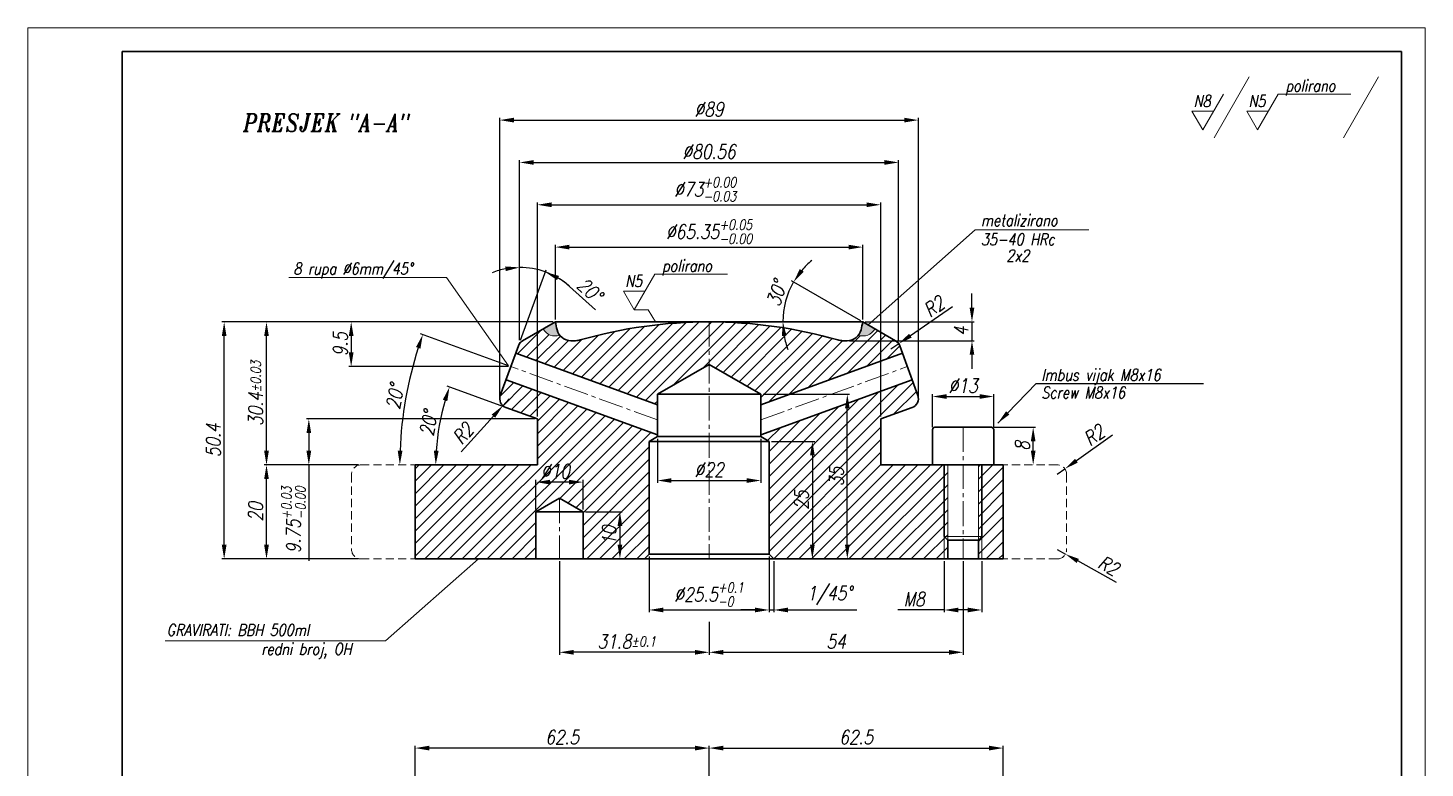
# Model space of a CAD drawing. Extents: x 89 to 617, y -10 to 440.
# Drawn here: x 89 to 386, y 282.7 to 440 of the extents above; entities that cross this region are included whole.
import ezdxf

# ---------------------------------------------------------------- set-up
doc = ezdxf.new("R2010")
doc.units = 0
doc.header["$LTSCALE"] = 7
doc.header["$MEASUREMENT"] = 0
doc.linetypes.add('CENTER2', pattern=[1.125, 0.75, -0.125, 0.125, -0.125])
doc.linetypes.add('HIDDEN', pattern=[0.375, 0.25, -0.125])
doc.layers.get('0').update_dxf_attribs({"linetype": 'CONTINUOUS', "lineweight": 15})
for name, color, linetype, lineweight in [('1', 1, 'CENTER2', 15), ('2', 2, 'HIDDEN', 15), ('3', 3, 'CONTINUOUS', 30), ('8', 250, 'CONTINUOUS', 15)]:
    doc.layers.add(name, color=color, linetype=linetype, lineweight=lineweight)
doc.styles.add('ITALICT', font='ITALICT.shx', dxfattribs={"width": 0.8, "height": 3})
doc.dimstyles.get("Standard").update_dxf_attribs({"dimtxt": 3, "dimasz": 3, "dimexe": 0.5, "dimexo": 0.5, "dimgap": 0.8, "dimtad": 1, "dimdsep": 46, "dimtxsty": 'ITALICT', "dimcen": 0.09, "dimazin": 2, "dimtfac": 1, "dimtmove": 0, "dimatfit": 3, "dimfxl": 1, "dimtolj": 1, "dimtzin": 0, "dimarcsym": 0})

# ---------------------------------------------------------------- blocks, each defined once
blk = doc.blocks.new('*D12')
at = {"color": 0, "lineweight": -2, "transparency": 16777216}
for p, q in [((193.53, 373.66), (193.53, 411.94)), ((196.53, 411.44), (271.09, 411.44)), ((274.09, 373.66), (274.09, 411.94))]:
    blk.add_line(p, q, dxfattribs=at)
at = {"color": 0, "transparency": 16777216}
for points in [[(196.53, 411.94), (196.53, 410.94), (193.53, 411.44)], [(271.09, 411.94), (271.09, 410.94), (274.09, 411.44)]]:
    blk.add_solid(points, dxfattribs=at)
at = {"color": 0, "transparency": 16777216, "insert": (233.81, 413.74), "char_height": 3, "attachment_point": 5, "style": 'ITALICT'}
blk.add_mtext('\\A1;%%c80.56', dxfattribs=at)
blk = doc.blocks.new('*D13')
at = {"color": 0, "lineweight": -2, "transparency": 16777216}
for p, q in [((189.31, 361.71), (189.31, 420.94)), ((192.31, 420.44), (275.31, 420.44)), ((278.31, 361.71), (278.31, 420.94))]:
    blk.add_line(p, q, dxfattribs=at)
at = {"color": 0, "transparency": 16777216}
for points in [[(192.31, 420.94), (192.31, 419.94), (189.31, 420.44)], [(275.31, 420.94), (275.31, 419.94), (278.31, 420.44)]]:
    blk.add_solid(points, dxfattribs=at)
at = {"color": 0, "transparency": 16777216, "insert": (233.81, 422.74), "char_height": 3, "attachment_point": 5, "style": 'ITALICT'}
blk.add_mtext('\\A1;%%c89', dxfattribs=at)
blk = doc.blocks.new('*D14')
at = {"color": 0, "lineweight": -2, "transparency": 16777216}
for p, q in [((197.31, 357.4), (197.31, 402.94)), ((200.31, 402.44), (267.31, 402.44)), ((270.31, 357.4), (270.31, 402.94))]:
    blk.add_line(p, q, dxfattribs=at)
at = {"color": 0, "transparency": 16777216}
for points in [[(200.31, 402.94), (200.31, 401.94), (197.31, 402.44)], [(267.31, 402.94), (267.31, 401.94), (270.31, 402.44)]]:
    blk.add_solid(points, dxfattribs=at)
at = {"color": 0, "transparency": 16777216, "insert": (232.99, 405.72), "char_height": 3, "attachment_point": 5, "style": 'ITALICT'}
blk.add_mtext('\\A1;%%c73{}{\\H0.71x;\\C3;\\S+0.00^ -0.03;}', dxfattribs=at)
blk = doc.blocks.new('*D15')
at = {"color": 0, "lineweight": -2, "transparency": 16777216}
for p, q in [((200.63, 377.55), (157.22, 377.55)), ((157.72, 374.55), (157.72, 371.05)), ((191.17, 368.05), (157.22, 368.05))]:
    blk.add_line(p, q, dxfattribs=at)
at = {"color": 0, "transparency": 16777216}
for points in [[(157.22, 374.55), (158.22, 374.55), (157.72, 377.55)], [(157.22, 371.05), (158.22, 371.05), (157.72, 368.05)]]:
    blk.add_solid(points, dxfattribs=at)
at = {"color": 0, "transparency": 16777216, "insert": (155.42, 372.8), "char_height": 3, "attachment_point": 5, "rotation": 90, "style": 'ITALICT'}
blk.add_mtext('\\A1;9.5', dxfattribs=at)
blk = doc.blocks.new('*D4')
at = {"color": 0, "lineweight": -2, "transparency": 16777216}
for p, q in [((201.13, 378.05), (201.13, 393.94)), ((204.13, 393.44), (263.48, 393.44)), ((266.48, 378.05), (266.48, 393.94))]:
    blk.add_line(p, q, dxfattribs=at)
at = {"color": 0, "transparency": 16777216}
for points in [[(204.13, 393.94), (204.13, 392.94), (201.13, 393.44)], [(263.48, 393.94), (263.48, 392.94), (266.48, 393.44)]]:
    blk.add_solid(points, dxfattribs=at)
at = {"color": 0, "transparency": 16777216, "insert": (233.81, 396.72), "char_height": 3, "attachment_point": 5, "style": 'ITALICT'}
blk.add_mtext('\\A1;%%c65.35{}{\\H0.71x;\\C3;\\S+0.05^ -0.00;}', dxfattribs=at)
blk = doc.blocks.new('*D5')
at = {"color": 0, "lineweight": -2, "transparency": 16777216}
for p, q in [((196.81, 356.9), (148.22, 356.9)), ((148.72, 353.9), (148.72, 350.15)), ((159.31, 347.15), (148.22, 347.15)), ((148.72, 347.15), (148.72, 326.73))]:
    blk.add_line(p, q, dxfattribs=at)
at = {"color": 0, "transparency": 16777216}
for points in [[(148.22, 353.9), (149.22, 353.9), (148.72, 356.9)], [(148.22, 350.15), (149.22, 350.15), (148.72, 347.15)]]:
    blk.add_solid(points, dxfattribs=at)
at = {"color": 0, "transparency": 16777216, "insert": (145.44, 335.44), "char_height": 3, "attachment_point": 5, "rotation": 90, "style": 'ITALICT'}
blk.add_mtext('\\A1;9.75{}{\\H0.71x;\\C3;\\S+0.03^ -0.00;}', dxfattribs=at)
blk = doc.blocks.new('*D6')
at = {"color": 0, "lineweight": -2, "transparency": 16777216}
for p, q in [((159.31, 347.15), (139.22, 347.15)), ((139.72, 330.15), (139.72, 344.15)), ((159.31, 327.15), (139.22, 327.15))]:
    blk.add_line(p, q, dxfattribs=at)
at = {"color": 0, "transparency": 16777216}
for points in [[(139.22, 344.15), (140.22, 344.15), (139.72, 347.15)], [(139.22, 330.15), (140.22, 330.15), (139.72, 327.15)]]:
    blk.add_solid(points, dxfattribs=at)
at = {"color": 0, "transparency": 16777216, "insert": (137.42, 337.15), "char_height": 3, "attachment_point": 5, "rotation": 90, "style": 'ITALICT'}
blk.add_mtext('\\A1;20', dxfattribs=at)
blk = doc.blocks.new('*D7')
at = {"color": 0, "lineweight": -2, "transparency": 16777216}
for p, q in [((158.68, 377.55), (139.22, 377.55)), ((139.72, 350.15), (139.72, 374.55)), ((159.31, 347.15), (139.22, 347.15))]:
    blk.add_line(p, q, dxfattribs=at)
at = {"color": 0, "transparency": 16777216}
for points in [[(139.22, 374.55), (140.22, 374.55), (139.72, 377.55)], [(139.22, 350.15), (140.22, 350.15), (139.72, 347.15)]]:
    blk.add_solid(points, dxfattribs=at)
at = {"color": 0, "transparency": 16777216, "insert": (137.42, 362.35), "char_height": 3, "attachment_point": 5, "rotation": 90, "style": 'ITALICT'}
blk.add_mtext('\\A1;30.4{}{\\H0.71x;\\C3;%%p0.03}', dxfattribs=at)
blk = doc.blocks.new('*D8')
at = {"color": 0, "lineweight": -2, "transparency": 16777216}
for p, q in [((200.63, 377.55), (130.22, 377.55)), ((130.72, 330.15), (130.72, 374.55)), ((159.31, 327.15), (130.22, 327.15))]:
    blk.add_line(p, q, dxfattribs=at)
at = {"color": 0, "transparency": 16777216}
for points in [[(130.22, 374.55), (131.22, 374.55), (130.72, 377.55)], [(130.22, 330.15), (131.22, 330.15), (130.72, 327.15)]]:
    blk.add_solid(points, dxfattribs=at)
at = {"color": 0, "transparency": 16777216, "insert": (128.42, 352.35), "char_height": 3, "attachment_point": 5, "rotation": 90, "style": 'ITALICT'}
blk.add_mtext('\\A1;50.4', dxfattribs=at)
blk = doc.blocks.new('*D9')
at = {"color": 0, "lineweight": -2, "transparency": 16777216}
for p, q in [((289.69, 380.55), (289.69, 383.55)), ((266.98, 377.55), (290.19, 377.55)), ((289.69, 377.55), (289.69, 373.55)), ((263.69, 373.55), (290.19, 373.55)), ((289.69, 370.55), (289.69, 367.55))]:
    blk.add_line(p, q, dxfattribs=at)
at = {"color": 0, "transparency": 16777216}
for points in [[(289.19, 380.55), (290.19, 380.55), (289.69, 377.55)], [(289.19, 370.55), (290.19, 370.55), (289.69, 373.55)]]:
    blk.add_solid(points, dxfattribs=at)
at = {"color": 0, "transparency": 16777216, "insert": (287.39, 375.55), "char_height": 3, "attachment_point": 5, "rotation": 90, "style": 'ITALICT'}
blk.add_mtext('\\A1;4', dxfattribs=at)
blk = doc.blocks.new('*D16')
at = {"color": 0, "lineweight": -2, "transparency": 16777216}
blk.add_line((190.15, 359.5), (178.15, 363.87), dxfattribs=at)
blk.add_arc((224.1, 347.15), 48.39, 163.5526, 176.4474, dxfattribs=at)
at = {"color": 0, "transparency": 16777216}
for points in [[(177.21, 361.01), (178.16, 360.7), (178.62, 363.7)], [(176.3, 350.13), (175.3, 350.16), (175.7, 347.15)]]:
    blk.add_solid(points, dxfattribs=at)
at = {"color": 0, "transparency": 16777216, "insert": (174.17, 355.95), "char_height": 3, "attachment_point": 5, "rotation": 80, "style": 'ITALICT'}
blk.add_mtext('\\A1;20°', dxfattribs=at)
blk = doc.blocks.new('*D17')
at = {"color": 0, "lineweight": -2, "transparency": 16777216}
for p, q in [((191.31, 361.21), (189.97, 359.73)), ((181.08, 349.89), (187.96, 357.5))]:
    blk.add_line(p, q, dxfattribs=at)
at = {"color": 0, "transparency": 16777216}
blk.add_solid([(187.58, 357.84), (188.33, 357.17), (189.97, 359.73)], dxfattribs=at)
at = {"color": 0, "transparency": 16777216, "insert": (181.51, 353.8), "char_height": 3, "attachment_point": 5, "rotation": 47.9094, "style": 'ITALICT'}
blk.add_mtext('\\A1;R2', dxfattribs=at)
blk = doc.blocks.new('*D18')
at = {"color": 0, "lineweight": -2, "transparency": 16777216}
blk.add_line((191.2, 368.22), (172.48, 375.04), dxfattribs=at)
blk.add_arc((249.09, 347.15), 81.03, 162.1214, 177.8786, dxfattribs=at)
at = {"color": 0, "transparency": 16777216}
for points in [[(171.5, 372.19), (172.45, 371.86), (172.95, 374.86)], [(168.62, 350.14), (167.62, 350.16), (168.06, 347.15)]]:
    blk.add_solid(points, dxfattribs=at)
at = {"color": 0, "transparency": 16777216, "insert": (167.03, 361.62), "char_height": 3, "attachment_point": 5, "rotation": 80, "style": 'ITALICT'}
blk.add_mtext('\\A1;20°', dxfattribs=at)
blk = doc.blocks.new('*D23')
at = {"color": 0, "lineweight": -2, "transparency": 16777216}
blk.add_line((266.05, 377.8), (251.34, 386.29), dxfattribs=at)
for start, end in [(129.7312, 139.8656), (150, 180), (190.1344, 200.2688)]:
    blk.add_arc((266.48, 377.55), 16.98, start, end, dxfattribs=at)
at = {"color": 0, "transparency": 16777216}
for points in [[(253.91, 388.21), (253.09, 388.78), (251.77, 386.04)], [(249.27, 374.52), (250.26, 374.61), (249.5, 377.55)]]:
    blk.add_solid(points, dxfattribs=at)
at = {"color": 0, "transparency": 16777216, "insert": (248.17, 383.6), "char_height": 3, "attachment_point": 5, "rotation": 71.701, "style": 'ITALICT'}
blk.add_mtext('\\A1;30°', dxfattribs=at)
blk = doc.blocks.new('*D24')
at = {"color": 0, "lineweight": -2, "transparency": 16777216}
for p, q in [((319.59, 353.43), (311.9, 348.03)), ((307.81, 345.15), (309.44, 346.3))]:
    blk.add_line(p, q, dxfattribs=at)
at = {"color": 0, "transparency": 16777216}
blk.add_solid([(311.61, 348.44), (312.19, 347.62), (309.44, 346.3)], dxfattribs=at)
at = {"color": 0, "transparency": 16777216, "insert": (315.65, 353.47), "char_height": 3, "attachment_point": 5, "rotation": 35.1086, "style": 'ITALICT'}
blk.add_mtext('\\A1;R2', dxfattribs=at)
blk = doc.blocks.new('*D25')
at = {"color": 0, "lineweight": -2, "transparency": 16777216}
for p, q in [((307.81, 329.15), (309.56, 328.18)), ((320.4, 322.17), (312.18, 326.73))]:
    blk.add_line(p, q, dxfattribs=at)
at = {"color": 0, "transparency": 16777216}
blk.add_solid([(312.42, 327.16), (311.94, 326.29), (309.56, 328.18)], dxfattribs=at)
at = {"color": 0, "transparency": 16777216, "insert": (318.72, 325.73), "char_height": 3, "attachment_point": 5, "rotation": 330.9977, "style": 'ITALICT'}
blk.add_mtext('\\A1;R2', dxfattribs=at)
blk = doc.blocks.new('*D26')
at = {"color": 0, "lineweight": -2, "transparency": 16777216}
for p, q in [((202.01, 326.65), (202.01, 306.8)), ((233.81, 313.75), (233.81, 306.8)), ((230.81, 307.3), (205.01, 307.3))]:
    blk.add_line(p, q, dxfattribs=at)
at = {"color": 0, "transparency": 16777216}
for points in [[(205.01, 307.8), (205.01, 306.8), (202.01, 307.3)], [(230.81, 307.8), (230.81, 306.8), (233.81, 307.3)]]:
    blk.add_solid(points, dxfattribs=at)
at = {"color": 0, "transparency": 16777216, "insert": (216.31, 309.6), "char_height": 3, "attachment_point": 5, "style": 'ITALICT'}
blk.add_mtext('\\A1;31.8{}{\\H0.71x;\\C3;%%p0.1}', dxfattribs=at)
blk = doc.blocks.new('*D27')
at = {"color": 0, "lineweight": -2, "transparency": 16777216}
for p, q in [((207.51, 337.15), (215.35, 337.15)), ((214.85, 334.15), (214.85, 330.15))]:
    blk.add_line(p, q, dxfattribs=at)
at = {"color": 0, "transparency": 16777216}
for points in [[(214.35, 334.15), (215.35, 334.15), (214.85, 337.15)], [(214.35, 330.15), (215.35, 330.15), (214.85, 327.15)]]:
    blk.add_solid(points, dxfattribs=at)
at = {"color": 0, "transparency": 16777216, "insert": (212.55, 332.15), "char_height": 3, "attachment_point": 5, "rotation": 90, "style": 'ITALICT'}
blk.add_mtext('\\A1;10', dxfattribs=at)
blk = doc.blocks.new('*D28')
at = {"color": 0, "lineweight": -2, "transparency": 16777216}
for p, q in [((197.01, 337.65), (197.01, 343.98)), ((204.01, 343.48), (200.01, 343.48)), ((207.01, 337.65), (207.01, 343.98))]:
    blk.add_line(p, q, dxfattribs=at)
at = {"color": 0, "transparency": 16777216}
for points in [[(200.01, 343.98), (200.01, 342.98), (197.01, 343.48)], [(204.01, 343.98), (204.01, 342.98), (207.01, 343.48)]]:
    blk.add_solid(points, dxfattribs=at)
at = {"color": 0, "transparency": 16777216, "insert": (201.13, 345.78), "char_height": 3, "attachment_point": 5, "style": 'ITALICT'}
blk.add_mtext('\\A1;%%c10', dxfattribs=at)
blk = doc.blocks.new('*D29')
at = {"color": 0, "lineweight": -2, "transparency": 16777216}
for p, q in [((281.31, 355.15), (281.31, 362.18)), ((284.31, 361.68), (291.31, 361.68)), ((294.31, 355.15), (294.31, 362.18))]:
    blk.add_line(p, q, dxfattribs=at)
at = {"color": 0, "transparency": 16777216}
for points in [[(284.31, 362.18), (284.31, 361.18), (281.31, 361.68)], [(291.31, 362.18), (291.31, 361.18), (294.31, 361.68)]]:
    blk.add_solid(points, dxfattribs=at)
at = {"color": 0, "transparency": 16777216, "insert": (287.81, 363.98), "char_height": 3, "attachment_point": 5, "style": 'ITALICT'}
blk.add_mtext('\\A1;%%c13', dxfattribs=at)
blk = doc.blocks.new('*D30')
at = {"color": 0, "lineweight": -2, "transparency": 16777216}
for p, q in [((283.81, 326.65), (283.81, 315.8)), ((291.81, 326.65), (291.81, 315.8)), ((283.81, 316.3), (273.95, 316.3)), ((288.81, 316.3), (286.81, 316.3))]:
    blk.add_line(p, q, dxfattribs=at)
at = {"color": 0, "transparency": 16777216}
for points in [[(286.81, 316.8), (286.81, 315.8), (283.81, 316.3)], [(288.81, 316.8), (288.81, 315.8), (291.81, 316.3)]]:
    blk.add_solid(points, dxfattribs=at)
at = {"color": 0, "transparency": 16777216, "insert": (277.38, 318.6), "char_height": 3, "attachment_point": 5, "style": 'ITALICT'}
blk.add_mtext('\\A1;M8', dxfattribs=at)
blk = doc.blocks.new('*D31')
at = {"color": 0, "lineweight": -2, "transparency": 16777216}
for p, q in [((294.31, 355.15), (303.2, 355.15)), ((302.7, 350.15), (302.7, 352.15))]:
    blk.add_line(p, q, dxfattribs=at)
at = {"color": 0, "transparency": 16777216}
for points in [[(302.2, 352.15), (303.2, 352.15), (302.7, 355.15)], [(302.2, 350.15), (303.2, 350.15), (302.7, 347.15)]]:
    blk.add_solid(points, dxfattribs=at)
at = {"color": 0, "transparency": 16777216, "insert": (300.4, 351.15), "char_height": 3, "attachment_point": 5, "rotation": 90, "style": 'ITALICT'}
blk.add_mtext('\\A1;8', dxfattribs=at)
blk = doc.blocks.new('*D32')
at = {"color": 0, "lineweight": -2, "transparency": 16777216}
for p, q in [((287.81, 326.65), (287.81, 306.8)), ((233.81, 313.75), (233.81, 306.8)), ((236.81, 307.3), (284.81, 307.3))]:
    blk.add_line(p, q, dxfattribs=at)
at = {"color": 0, "transparency": 16777216}
for points in [[(236.81, 307.8), (236.81, 306.8), (233.81, 307.3)], [(284.81, 307.8), (284.81, 306.8), (287.81, 307.3)]]:
    blk.add_solid(points, dxfattribs=at)
at = {"color": 0, "transparency": 16777216, "insert": (260.81, 309.6), "char_height": 3, "attachment_point": 5, "style": 'ITALICT'}
blk.add_mtext('\\A1;54', dxfattribs=at)
blk = doc.blocks.new('*D33')
at = {"color": 0, "lineweight": -2, "transparency": 16777216}
for p, q in [((222.81, 352.66), (222.81, 343.32)), ((244.81, 352.66), (244.81, 343.32)), ((225.81, 343.82), (241.81, 343.82))]:
    blk.add_line(p, q, dxfattribs=at)
at = {"color": 0, "transparency": 16777216}
for points in [[(225.81, 344.32), (225.81, 343.32), (222.81, 343.82)], [(241.81, 344.32), (241.81, 343.32), (244.81, 343.82)]]:
    blk.add_solid(points, dxfattribs=at)
at = {"color": 0, "transparency": 16777216, "insert": (233.81, 346.12), "char_height": 3, "attachment_point": 5, "style": 'ITALICT'}
blk.add_mtext('\\A1;%%c22', dxfattribs=at)
blk = doc.blocks.new('*D34')
at = {"color": 0, "lineweight": -2, "transparency": 16777216}
for p, q in [((221.06, 327.65), (221.06, 315.8)), ((246.56, 327.65), (246.56, 315.8)), ((224.06, 316.3), (243.56, 316.3))]:
    blk.add_line(p, q, dxfattribs=at)
at = {"color": 0, "transparency": 16777216}
for points in [[(224.06, 316.8), (224.06, 315.8), (221.06, 316.3)], [(243.56, 316.8), (243.56, 315.8), (246.56, 316.3)]]:
    blk.add_solid(points, dxfattribs=at)
at = {"color": 0, "transparency": 16777216, "insert": (233.81, 319.58), "char_height": 3, "attachment_point": 5, "style": 'ITALICT'}
blk.add_mtext('\\A1;%%c25.5{}{\\H0.71x;\\C3;\\S+0.1^ -0;}', dxfattribs=at)
blk = doc.blocks.new('*D35')
at = {"color": 0, "lineweight": -2, "transparency": 16777216}
for p, q in [((247.56, 326.65), (247.56, 315.8)), ((243.56, 316.3), (240.56, 316.3)), ((246.56, 316.3), (247.56, 316.3)), ((250.56, 316.3), (265.21, 316.3))]:
    blk.add_line(p, q, dxfattribs=at)
at = {"color": 0, "transparency": 16777216}
for points in [[(243.56, 316.8), (243.56, 315.8), (246.56, 316.3)], [(250.56, 316.8), (250.56, 315.8), (247.56, 316.3)]]:
    blk.add_solid(points, dxfattribs=at)
at = {"color": 0, "transparency": 16777216, "insert": (259.39, 319.38), "char_height": 3, "attachment_point": 5, "style": 'ITALICT'}
blk.add_mtext('\\A1;1/45%%d', dxfattribs=at)
blk = doc.blocks.new('*D36')
at = {"color": 0, "lineweight": -2, "transparency": 16777216}
for p, q in [((245.31, 362.15), (263.69, 362.15)), ((263.19, 330.15), (263.19, 359.15))]:
    blk.add_line(p, q, dxfattribs=at)
at = {"color": 0, "transparency": 16777216}
for points in [[(262.69, 359.15), (263.69, 359.15), (263.19, 362.15)], [(262.69, 330.15), (263.69, 330.15), (263.19, 327.15)]]:
    blk.add_solid(points, dxfattribs=at)
at = {"color": 0, "transparency": 16777216, "insert": (260.89, 344.65), "char_height": 3, "attachment_point": 5, "rotation": 90, "style": 'ITALICT'}
blk.add_mtext('\\A1;35', dxfattribs=at)
blk = doc.blocks.new('*D37')
at = {"color": 0, "lineweight": -2, "transparency": 16777216}
for p, q in [((247.06, 352.15), (256.26, 352.15)), ((255.76, 349.15), (255.76, 330.15))]:
    blk.add_line(p, q, dxfattribs=at)
at = {"color": 0, "transparency": 16777216}
for points in [[(255.26, 349.15), (256.26, 349.15), (255.76, 352.15)], [(255.26, 330.15), (256.26, 330.15), (255.76, 327.15)]]:
    blk.add_solid(points, dxfattribs=at)
at = {"color": 0, "transparency": 16777216, "insert": (253.46, 339.65), "char_height": 3, "attachment_point": 5, "rotation": 90, "style": 'ITALICT'}
blk.add_mtext('\\A1;25', dxfattribs=at)
blk = doc.blocks.new('*D49')
at = {"color": 0, "lineweight": -2, "transparency": 16777216}
for p, q in [((171.31, 245.94), (171.31, 287.44)), ((230.81, 286.94), (174.31, 286.94)), ((233.81, 278.7), (233.81, 287.44))]:
    blk.add_line(p, q, dxfattribs=at)
at = {"color": 0, "transparency": 16777216}
for points in [[(174.31, 287.44), (174.31, 286.44), (171.31, 286.94)], [(230.81, 287.44), (230.81, 286.44), (233.81, 286.94)]]:
    blk.add_solid(points, dxfattribs=at)
at = {"color": 0, "transparency": 16777216, "insert": (202.56, 289.24), "char_height": 3, "attachment_point": 5, "style": 'ITALICT'}
blk.add_mtext('\\A1;62.5', dxfattribs=at)
blk = doc.blocks.new('*D50')
at = {"color": 0, "lineweight": -2, "transparency": 16777216}
for p, q in [((233.81, 278.7), (233.81, 287.44)), ((236.81, 286.94), (293.31, 286.94)), ((296.31, 245.94), (296.31, 287.44))]:
    blk.add_line(p, q, dxfattribs=at)
at = {"color": 0, "transparency": 16777216}
for points in [[(236.81, 287.44), (236.81, 286.44), (233.81, 286.94)], [(293.31, 287.44), (293.31, 286.44), (296.31, 286.94)]]:
    blk.add_solid(points, dxfattribs=at)
at = {"color": 0, "transparency": 16777216, "insert": (265.06, 289.24), "char_height": 3, "attachment_point": 5, "style": 'ITALICT'}
blk.add_mtext('\\A1;62.5', dxfattribs=at)
blk = doc.blocks.new('*D61')
at = {"color": 0, "lineweight": -2, "transparency": 16777216}
for p, q in [((193.53, 374.16), (193.53, 389.62)), ((193.7, 373.63), (199.16, 388.62)), ((204.14, 385.08), (209.69, 380.14))]:
    blk.add_line(p, q, dxfattribs=at)
for start, end in [(70, 90), (100.7885, 111.5769), (48.3259, 70), (48.4231, 59.2115)]:
    blk.add_arc((193.53, 373.16), 15.96, start, end, dxfattribs=at)
at = {"color": 0, "transparency": 16777216}
for points in [[(190.49, 389.33), (190.59, 388.34), (193.53, 389.12)], [(201.48, 386.42), (201.91, 387.32), (198.98, 388.15)]]:
    blk.add_solid(points, dxfattribs=at)
at = {"color": 0, "transparency": 16777216, "insert": (208.44, 384.33), "char_height": 3, "attachment_point": 5, "rotation": 318.3259, "style": 'ITALICT'}
blk.add_mtext('\\A1;20°', dxfattribs=at)
blk = doc.blocks.new('*D62')
at = {"color": 0, "lineweight": -2, "transparency": 16777216}
for p, q in [((285.55, 380.73), (276.59, 374.61)), ((272.46, 371.79), (274.11, 372.92))]:
    blk.add_line(p, q, dxfattribs=at)
at = {"color": 0, "transparency": 16777216}
blk.add_solid([(276.31, 375.02), (276.87, 374.2), (274.11, 372.92)], dxfattribs=at)
at = {"color": 0, "transparency": 16777216, "insert": (281.61, 380.82), "char_height": 3, "attachment_point": 5, "rotation": 34.3059, "style": 'ITALICT'}
blk.add_mtext('\\A1;R2', dxfattribs=at)

msp = doc.modelspace()

# ---------------------------------------------------------------- hatches: boundary and pattern name
h = msp.add_hatch(color=256)
h.dxf.hatch_style = 1
h.paths.add_polyline_path([(201.486, 375.886, -0.004669), (201.125, 377.546), (198.534, 376.05, 0.3535822), (202.054, 374.695, -0.111242)])
h.paths.add_polyline_path([(269.081, 376.05), (266.482, 377.55), (266.474, 377.55, -0.0046805), (266.113, 375.886, -0.1107996), (265.548, 374.7, 0.3548328)])
at = {"layer": '8'}
h = msp.add_hatch(dxfattribs=at)
h.set_pattern_fill('ANSI31', color=256, scale=15)
h.paths.add_polyline_path([(233.807, 377.55, 0.0701271), (206.434, 373.694, -0.0701069), (205.412, 373.55), (204.412, 373.55, -0.2299819), (202.054, 374.695, -0.3535822), (198.534, 376.05), (194.158, 373.524, 0.176327), (193.279, 372.476), (192.694, 370.869), (222.807, 359.909), (222.807, 362.15), (233.807, 368.501)])
h.paths.add_polyline_path([(273.457, 373.524), (269.081, 376.05, -0.3548328), (265.548, 374.7, -0.2304421), (263.187, 373.55), (262.187, 373.55, -0.0701069), (261.165, 373.694, 0.0700867), (233.807, 377.55), (233.807, 368.501), (244.807, 362.15), (244.807, 359.909), (274.921, 370.869), (274.336, 372.476, 0.176327)])
h = msp.add_hatch(dxfattribs=at)
h.set_pattern_fill('ANSI31', color=256, scale=15)
h.paths.add_polyline_path([(221.057, 352.15), (222.807, 353.161), (222.807, 353.524), (190.642, 365.231), (189.428, 361.897, 0.4142136), (190.623, 359.333), (197.307, 356.9), (197.307, 347.15), (171.307, 347.15), (171.307, 327.15), (197.007, 327.15), (197.007, 337.15), (202.007, 340.037), (207.007, 337.15), (207.007, 327.15), (220.057, 327.15), (221.057, 328.15)])
h.paths.add_polyline_path([(283.806, 347.15), (270.307, 347.15), (270.307, 356.9), (276.991, 359.333, 0.4142136), (278.187, 361.897), (276.973, 365.231), (244.807, 353.524), (244.807, 353.161), (246.557, 352.15), (246.557, 328.15), (247.557, 327.15), (283.806, 327.15), (283.806, 331.9)])
h.paths.add_polyline_path([(296.307, 347.15), (291.806, 347.15), (291.806, 331.9), (291.806, 327.15), (296.307, 327.15)])
h.paths.add_polyline_path([(291.806, 331.9), (291.056, 331.15), (291.056, 327.15), (291.806, 327.15)])
h.paths.add_polyline_path([(291.806, 331.9), (291.056, 331.9), (291.056, 331.15)])
h.paths.add_polyline_path([(291.806, 347.15), (291.056, 347.15), (291.056, 331.9), (291.806, 331.9)])
h.paths.add_polyline_path([(284.556, 347.15), (283.806, 347.15), (283.806, 331.9), (284.556, 331.9)])
h.paths.add_polyline_path([(284.556, 331.9), (283.806, 331.9), (284.556, 331.15)], flags=17)
h.paths.add_polyline_path([(284.556, 331.15), (283.806, 331.9), (283.806, 327.15), (284.556, 327.15)])
h.paths.add_polyline_path([(197.125, 343.528), (205.14, 343.528), (205.14, 348.028), (197.125, 348.028)], flags=24)
h.paths.add_polyline_path([(214.799, 329.572), (214.799, 334.729), (210.299, 334.729), (210.299, 329.572)], flags=24)
h.paths.add_polyline_path([(255.708, 336.672), (255.708, 342.629), (251.208, 342.629), (251.208, 336.672)], flags=24)
h.paths.add_polyline_path([(263.141, 341.729), (263.141, 347.572), (258.641, 347.572), (258.641, 341.729)], flags=24)

# ---------------------------------------------------------------- linework, layer by layer
for p, q in [((89.007, 440.033), (89.007, 20.033)), ((89.007, 440.033), (386.007, 440.033)), ((386.007, 440.033), (386.007, 20.033)), ((341.151, 416.687), (348.623, 429.628)), ((368.636, 416.687), (376.108, 429.628)), ((338.751, 418.394), (343.133, 425.984)), ((350.402, 418.394), (354.784, 425.984)), ((370.212, 425.984), (354.784, 425.984)), ((336.46, 422.363), (338.751, 418.394)), ((341.043, 422.363), (336.46, 422.363)), ((352.694, 422.363), (348.111, 422.363)), ((348.111, 422.363), (350.402, 418.394)), ((267.62, 376.893), (290.337, 397.124)), ((290.337, 397.124), (314.536, 397.124)), ((144.503, 386.98), (177.989, 386.98)), ((177.989, 386.98), (191.198, 368.221)), ((217.887, 380.12), (222.269, 387.71)), ((237.697, 387.71), (222.269, 387.71)), ((220.179, 384.089), (215.596, 384.089)), ((215.596, 384.089), (217.887, 380.12)), ((217.887, 380.12), (220.827, 380.12)), ((222.43, 377.55), (220.827, 380.12)), ((284.556, 347.15), (284.556, 331.15)), ((291.056, 347.15), (291.056, 331.15)), ((283.806, 331.9), (291.806, 331.9)), ((184.774, 327.15), (165.01, 309.772)), ((165.01, 309.772), (118.209, 309.772))]:
    msp.add_line(p, q)
at = {"ltscale": 0.5}
for p, q in [((283.806, 331.9), (283.806, 327.15)), ((291.806, 331.9), (291.806, 327.15))]:
    msp.add_line(p, q, dxfattribs=at)
for centre, start, end in [((201.132, 377.55), 210, 287.89075), ((266.482, 377.55), 251.85458, 330)]:
    msp.add_arc(centre, 3, start, end)
at = {"layer": '1'}
for p, q in [((233.807, 377.55), (233.807, 327.15)), ((222.807, 356.716), (191.668, 368.05)), ((244.807, 356.716), (275.947, 368.05)), ((287.806, 355.15), (287.806, 327.15)), ((202.007, 340.037), (202.007, 327.15))]:
    msp.add_line(p, q, dxfattribs=at)
at = {"layer": '2'}
for p, q in [((193.279, 372.476), (193.527, 373.16)), ((194.158, 373.524), (193.527, 373.16)), ((273.457, 373.524), (274.087, 373.16)), ((274.336, 372.476), (274.087, 373.16)), ((157.807, 345.15), (157.807, 329.15)), ((159.807, 347.15), (171.307, 347.15)), ((307.807, 347.15), (296.307, 347.15)), ((309.807, 345.15), (309.807, 329.15)), ((159.807, 327.15), (171.307, 327.15)), ((307.807, 327.15), (296.307, 327.15))]:
    msp.add_line(p, q, dxfattribs=at)
for centre, start, end in [((159.807, 345.15), 90, 180), ((307.807, 345.15), 0, 90), ((159.807, 329.15), 180, 270), ((307.807, 329.15), 270, 0)]:
    msp.add_arc(centre, 2, start, end, dxfattribs=at)
at = {"layer": '3'}
for p, q in [((109.007, 435.033), (109.007, 25.033)), ((109.007, 435.033), (381.007, 435.033)), ((381.007, 435.033), (381.007, 25.033)), ((201.132, 377.55), (194.158, 373.524)), ((201.132, 377.55), (233.799, 377.55)), ((266.482, 377.55), (233.815, 377.55)), ((266.482, 377.55), (273.457, 373.524)), ((189.428, 361.897), (193.279, 372.476)), ((204.412, 373.55), (205.412, 373.55)), ((263.187, 373.55), (262.187, 373.55)), ((278.187, 361.897), (274.336, 372.476)), ((222.807, 359.909), (192.694, 370.869)), ((222.807, 362.15), (233.807, 368.501)), ((222.807, 362.15), (233.807, 368.501)), ((244.807, 362.15), (233.807, 368.501)), ((244.807, 359.909), (274.921, 370.869)), ((222.807, 353.524), (190.642, 365.231)), ((244.807, 353.524), (276.973, 365.231)), ((233.807, 362.15), (222.807, 362.15)), ((222.807, 362.15), (222.807, 353.161)), ((233.807, 362.15), (222.807, 362.15)), ((233.807, 362.15), (244.807, 362.15)), ((244.807, 362.15), (244.807, 353.161)), ((197.307, 356.9), (190.623, 359.333)), ((197.307, 356.9), (197.307, 347.15)), ((270.307, 356.9), (276.991, 359.333)), ((270.307, 356.9), (270.307, 347.15)), ((281.806, 355.15), (293.806, 355.15)), ((221.057, 352.15), (222.807, 353.161)), ((221.057, 352.15), (233.807, 352.15)), ((222.807, 353.161), (233.807, 353.161)), ((244.807, 353.161), (233.807, 353.161)), ((246.557, 352.15), (233.807, 352.15)), ((246.557, 352.15), (244.807, 353.161)), ((171.307, 347.15), (197.307, 347.15)), ((296.307, 347.15), (270.307, 347.15)), ((296.307, 347.15), (296.307, 327.15)), ((197.007, 337.15), (202.007, 340.037)), ((207.007, 337.15), (202.007, 340.037)), ((197.007, 337.15), (207.007, 337.15)), ((283.806, 331.9), (284.556, 331.15)), ((284.556, 331.15), (287.806, 331.15)), ((284.556, 331.15), (284.556, 327.15)), ((291.056, 331.15), (287.806, 331.15)), ((291.806, 331.9), (291.056, 331.15)), ((291.056, 331.15), (291.056, 327.15)), ((171.307, 327.15), (233.807, 327.15)), ((221.057, 328.15), (220.057, 327.15)), ((221.057, 328.15), (233.807, 328.15)), ((246.557, 328.15), (233.807, 328.15)), ((296.307, 327.15), (233.807, 327.15)), ((246.557, 328.15), (247.557, 327.15))]:
    msp.add_line(p, q, dxfattribs=at)
at = {"layer": '3', "ltscale": 0.5}
for p, q in [((281.306, 354.65), (281.306, 347.15)), ((294.306, 354.65), (294.306, 347.15)), ((221.057, 352.15), (221.057, 328.15)), ((246.557, 352.15), (246.557, 328.15)), ((171.307, 347.15), (171.307, 327.15)), ((283.806, 347.15), (283.806, 331.9)), ((291.806, 347.15), (291.806, 331.9)), ((197.007, 337.15), (197.007, 327.15)), ((207.007, 337.15), (207.007, 327.15))]:
    msp.add_line(p, q, dxfattribs=at)
at = {"layer": '3'}
for centre, radius, start, end in [((290.224, 396.05), 91, 191.72981, 192.80249), ((233.799, 278.518), 99.032, 90, 106.04108), ((233.799, 278.518), 99.032, 73.95892, 90), ((177.375, 396.05), 91, 347.19751, 348.27019), ((204.412, 376.55), 3, 192.80249, 270), ((263.187, 376.55), 3, 270, 347.19751), ((195.158, 371.792), 2, 120, 160), ((205.412, 377.25), 3.7, 270, 286.04108), ((262.187, 377.25), 3.7, 253.95892, 270), ((272.457, 371.792), 2, 20, 60), ((191.307, 361.213), 2, 160, 250), ((276.307, 361.213), 2, 290, 20), ((281.806, 354.65), 0.5, 90, 180)]:
    msp.add_arc(centre, radius, start, end, dxfattribs=at)
at = {"layer": '3', "ltscale": 0.5}
msp.add_arc((293.806, 354.65), 0.5, 0, 90, dxfattribs=at)

# ---------------------------------------------------------------- texts
at = {"style": 'ITALICT', "width": 0.8}
for s, height, p in [('polirano', 2.5, (356.316, 426.501)), ('N8', 2.5, (336.825, 423.241)), ('N5', 2.5, (348.476, 423.241)), ('PRESJEK "A-A"', 3.75, (134.776, 418.004)), ('metalizirano', 2.5, (291.598, 397.882)), ('35-40 HRc', 2.5, (291.598, 393.834)), ('2x2', 2.5, (296.997, 390.379)), ('8 rupa %%C6mm/45°', 2.5, (145.436, 387.615)), ('polirano', 2.5, (223.801, 388.227)), ('N5', 2.5, (215.961, 384.968)), ('Imbus vijak M8x16', 2.5, (304.429, 365.027)), ('GRAVIRATI: BBH 500ml', 2.5, (118.517, 310.796)), ('redni broj, OH', 2.5, (138.592, 306.757))]:
    msp.add_text(s, height=height, dxfattribs=at).set_placement(p)
at = {"layer": '8', "style": 'ITALICT', "width": 0.8}
msp.add_text('Screw M8x16', height=2.5, dxfattribs=at).set_placement((304.429, 361.259))

# ---------------------------------------------------------------- dimensions: what is measured, and where the dimension line sits
for base, p1, p2, text, override, picture, middle in [((278.307, 420.437), (189.307, 361.213), (278.307, 361.213), '%%c<>', {"dimtmove": 0}, '*D13', (233.807, 420.437)), ((274.087, 411.437), (193.527, 373.16), (274.087, 373.16), '%%c<>', {"dimtmove": 0}, '*D12', (233.807, 411.437)), ((270.307, 402.437), (197.307, 356.9), (270.307, 356.9), '%%c<>{}{\\H0.71x;\\C3;\\S+0.00^ -0.03;}', {"dimtp": 0, "dimtm": 0.03, "dimtdec": 2, "dimtmove": 0, "dimtzin": 0}, '*D14', (232.993, 402.437))]:
    dim = msp.add_linear_dim(base=base, p1=p1, p2=p2, text=text, dimstyle='Standard', override=override)
    dim.commit()
    dim.dimension.update_dxf_attribs({"geometry": picture, "text_midpoint": middle, "dimtype": 160})
for base, p1, p2, text, override, picture, middle in [((266.482, 393.437), (201.132, 377.55), (266.482, 377.55), '<>{}{\\H0.71x;\\C3;\\S+0.05^ -0.00;}', {"dimpost": '%%c<>', "dimtp": 0.05, "dimtm": 0, "dimtdec": 2, "dimtmove": 0, "dimtzin": 0}, '*D4', (233.807, 396.722)), ((246.557, 316.298), (221.057, 328.15), (246.557, 328.15), '%%c<>{}{\\H0.71x;\\C3;\\S+0.1^ -0;}', {"dimtp": 0.1, "dimtm": 0, "dimtmove": 0}, '*D34', (233.807, 319.583))]:
    dim = msp.add_linear_dim(base=base, p1=p1, p2=p2, text=text, dimstyle='Standard', override=override)
    dim.commit()
    dim.dimension.update_dxf_attribs({"geometry": picture, "text_midpoint": middle})
for base, line1, line2, picture, middle in [((195.3799, 389.0078), ((193.5275, 373.6596), (193.5275, 373.1596)), ((193.2785, 372.4756), (193.5275, 373.1596)), '*D61', (208.4402, 384.3262)), ((170.244, 365.837), ((168.06, 347.15), (197.307, 347.15)), ((222.807, 356.716), (191.668, 368.05)), '*D18', (167.026, 361.621)), ((177.009, 358.31), ((175.704, 347.15), (197.307, 347.15)), ((197.307, 356.9), (190.623, 359.333)), '*D16', (174.174, 355.953))]:
    dim = msp.add_angular_dim_2l(base=base, line1=line1, line2=line2, dimstyle='Standard')
    dim.commit()
    dim.dimension.update_dxf_attribs({"geometry": picture, "text_midpoint": middle})
dim = msp.add_angular_dim_2l(base=(249.7576, 380.4994), line1=((266.4825, 377.5503), (246.2509, 377.5503)), line2=((266.4825, 377.5503), (273.457, 373.5236)), dimstyle='Standard')
dim.commit()
dim.dimension.update_dxf_attribs({"geometry": '*D23', "text_midpoint": (250.3584, 382.8825), "dimtype": 162})
for base, p1, p2, picture, middle in [((289.695, 373.55), (266.482, 377.55), (263.187, 373.55), '*D9', (287.395, 375.55)), ((263.191, 362.15), (263.191, 327.15), (244.807, 362.15), '*D36', (260.891, 344.65)), ((302.696, 355.15), (302.696, 347.15), (293.806, 355.15), '*D31', (300.396, 351.15)), ((255.758, 327.15), (246.557, 352.15), (255.758, 327.15), '*D37', (253.458, 339.65)), ((214.849, 327.15), (207.007, 337.15), (214.849, 327.15), '*D27', (212.549, 332.15))]:
    dim = msp.add_linear_dim(base=base, p1=p1, p2=p2, angle=90, dimstyle='Standard')
    dim.commit()
    dim.dimension.update_dxf_attribs({"geometry": picture, "text_midpoint": middle})
for center, mpoint, picture, middle in [((272.457, 371.792), (274.109, 372.919), '*D62', (282.908, 378.922)), ((191.307, 361.213), (189.967, 359.728), '*D17', (183.221, 352.26))]:
    dim = msp.add_radius_dim(center=center, mpoint=mpoint, dimstyle='Standard')
    dim.commit()
    dim.dimension.update_dxf_attribs({"geometry": picture, "text_midpoint": middle, "dimtype": 164})
for base, p2, picture, middle in [((130.72, 377.55), (201.132, 377.55), '*D8', (130.72, 352.35)), ((139.72, 347.15), (159.807, 347.15), '*D6', (139.72, 337.15))]:
    dim = msp.add_linear_dim(base=base, p1=(159.807, 327.15), p2=p2, angle=90, dimstyle='Standard')
    dim.commit()
    dim.dimension.update_dxf_attribs({"geometry": picture, "text_midpoint": middle, "dimtype": 160})
for base, p1, p2, angle, text, override, picture, middle in [((139.72, 377.55), (159.807, 347.15), (159.184, 377.55), 90, '<>{}{\\H0.71x;\\C3;%%p0.03}', {"dimtp": 0.03, "dimtm": 0.03, "dimtdec": 2, "dimtmove": 0, "dimtzin": 0}, '*D7', (139.72, 362.35)), ((148.72, 356.9), (159.807, 347.15), (197.307, 356.9), 90, '<>{}{\\H0.71x;\\C3;\\S+0.03^ -0.00;}', {"dimtp": 0.03, "dimtm": 0, "dimtdec": 2, "dimtmove": 0, "dimtzin": 0}, '*D5', (148.72, 335.439)), ((202.007, 307.298), (233.807, 314.252), (202.007, 327.15), 180, '<>{}{\\H0.71x;\\C3;%%p0.1}', {"dimtp": 0.1, "dimtm": 0.1, "dimtmove": 0}, '*D26', (216.307, 307.298))]:
    dim = msp.add_linear_dim(base=base, p1=p1, p2=p2, angle=angle, text=text, dimstyle='Standard', override=override)
    dim.commit()
    dim.dimension.update_dxf_attribs({"geometry": picture, "text_midpoint": middle, "dimtype": 160})
dim = msp.add_linear_dim(base=(157.72, 368.05), p1=(201.132, 377.55), p2=(191.668, 368.05), angle=90, dimstyle='Standard', override={"dimtmove": 0})
dim.commit()
dim.dimension.update_dxf_attribs({"geometry": '*D15', "text_midpoint": (157.72, 372.8), "dimtype": 160})
for base, p1, p2, text, picture, middle in [((294.306, 361.681), (281.306, 354.65), (294.306, 354.65), '%%c<>', '*D29', (287.806, 363.981)), ((244.807, 343.824), (222.807, 353.161), (244.807, 353.161), '%%c<>', '*D33', (233.807, 346.124)), ((247.557, 316.298), (246.557, 316.298), (247.557, 327.15), '<>/45%%d', '*D35', (259.386, 319.384))]:
    dim = msp.add_linear_dim(base=base, p1=p1, p2=p2, text=text, dimstyle='Standard')
    dim.commit()
    dim.dimension.update_dxf_attribs({"geometry": picture, "text_midpoint": middle})
for center, mpoint, picture, middle in [((307.807, 345.15), (309.444, 346.301), '*D24', (316.97, 351.592)), ((307.807, 329.15), (309.557, 328.181), '*D25', (318.718, 325.732))]:
    dim = msp.add_radius_dim(center=center, mpoint=mpoint, dimstyle='Standard')
    dim.commit()
    dim.dimension.update_dxf_attribs({"geometry": picture, "text_midpoint": middle})
dim = msp.add_linear_dim(base=(197.007, 343.478), p1=(207.007, 337.15), p2=(197.007, 337.15), angle=180, text='%%c<>', dimstyle='Standard')
dim.commit()
dim.dimension.update_dxf_attribs({"geometry": '*D28', "text_midpoint": (201.132, 343.478), "dimtype": 160})
for base, p1, p2, picture, middle in [((287.806, 307.298), (233.807, 314.252), (287.806, 327.15), '*D32', (260.807, 309.598)), ((171.307, 286.938), (233.807, 278.197), (171.307, 245.438), '*D49', (202.557, 289.238)), ((296.307, 286.938), (233.807, 278.197), (296.307, 245.438), '*D50', (265.057, 289.238))]:
    dim = msp.add_linear_dim(base=base, p1=p1, p2=p2, dimstyle='Standard')
    dim.commit()
    dim.dimension.update_dxf_attribs({"geometry": picture, "text_midpoint": middle})
dim = msp.add_linear_dim(base=(291.806, 316.298), p1=(283.806, 327.15), p2=(291.806, 327.15), text='M<>', dimstyle='Standard')
dim.commit()
dim.dimension.update_dxf_attribs({"geometry": '*D30', "text_midpoint": (277.377, 316.298), "dimtype": 160})

# ---------------------------------------------------------------- leaders
msp.add_leader([(295.198, 356.025), (303.328, 364.417), (338.913, 364.417)], dimstyle='Standard', override={"dimgap": 0.8, "dimtad": 0})

doc.saveas('drawing.dxf')
